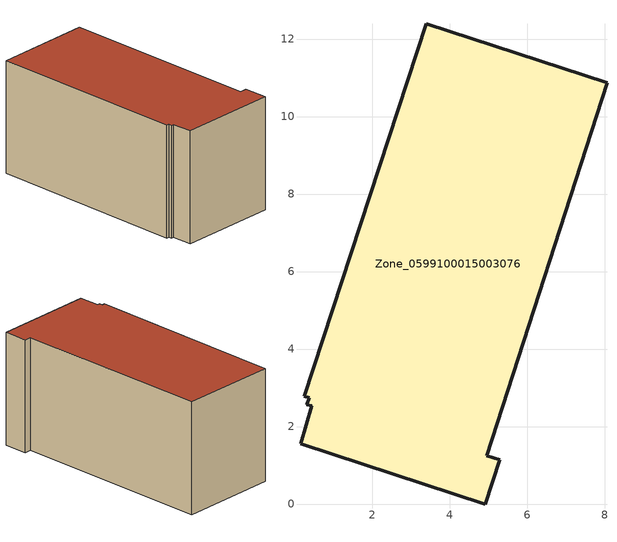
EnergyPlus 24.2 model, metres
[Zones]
Zone_0599100015003076
 floor ground (C_G): 3.39,12.39 8.06,10.87 4.95,1.25 5.29,1.14 4.92,0 0.15,1.55 0.44,2.53 0.31,2.56 0.37,2.74 0.24,2.78 z0.74
 wall outside (C_F): 8.06,10.87 3.39,12.39 0.24,2.78 0.37,2.74 0.31,2.56 0.44,2.53 0.15,1.55 4.92,0 5.29,1.14 4.95,1.25 8.06,10.87 z0.74:6.46
 roof outside (C_R): 0.31,2.56 0.44,2.53 0.15,1.55 4.92,0 5.29,1.14 4.95,1.25 8.06,10.87 3.39,12.39 0.24,2.78 0.37,2.74 z6.46
[BUILDING]
Pand.0599100015003076: North Axis=0; Terrain=City; Loads Convergence Tolerance Value=0.04; Temperature Convergence Tolerance Value=0.4; Solar Distribution=FullExterior; Maximum Number of Warmup Days=25; Minimum Number of Warmup Days=1
[Site:Location]
Rotterdam.The.Hague.AP_ZH_NLD Design_Conditions: Latitude=51.96; Longitude=4.45; Time Zone=1; Elevation=-4.5
[SITE:GROUNDTEMPERATURE:BUILDINGSURFACE]
18, 18, 18, 18, 18, 18, 18, 18, 18, 18, 18, 18
[MATERIAL] Thermal Absorptance=0.9; Solar Absorptance=0.7; Visible Absorptance=0.7
Name | Roughness | Thickness | Conductivity | Density | Specific Heat
G.TI.1965-1974 | MediumSmooth | 0.15 | 0.882353 | 540 | 1210
F.TI.1965-1974 | Rough | 0.3 | 0.697674 | 1920 | 840
R.TI.1965-1974 | MediumRough | 0.2 | 0.232558 | 1500 | 1000
[CONSTRUCTION]
C_G: G.TI.1965-1974
C_F: F.TI.1965-1974
C_R: R.TI.1965-1974
[ZONE]
Zone_0599100015003076: Type=1; Multiplier=1; Ceiling Height=Autocalculate; Volume=Autocalculate; Floor Area=autocalculate; Part of Total Floor Area=Yes
[ZONEINFILTRATION:DESIGNFLOWRATE]
Infil_Zone_0599100015003076: Zone or ZoneList or Space or SpaceList=Zone_0599100015003076; Schedule=AlwaysOn; Design Flow Rate Calculation Method=Flow/Area; Flow Rate per Floor Area=0.003; Constant Term Coefficient=1; Temperature Term Coefficient=0; Velocity Term Coefficient=0; Velocity Squared Term Coefficient=0
[HVACTEMPLATE:ZONE:IDEALLOADSAIRSYSTEM]
Zone_0599100015003076: Maximum Heating Supply Air Temperature=50; Minimum Cooling Supply Air Temperature=13; Maximum Heating Supply Air Humidity Ratio=0.0156; Minimum Cooling Supply Air Humidity Ratio=0.0077; Heating Limit=NoLimit; Cooling Limit=NoLimit; Dehumidification Control Type=ConstantSensibleHeatRatio; Cooling Sensible Heat Ratio=0.7; Dehumidification Setpoint=60; Humidification Control Type=None; Humidification Setpoint=30; Outdoor Air Method=None; Outdoor Air Flow Rate per Person=0.00944; Outdoor Air Flow Rate per Zone Floor Area=0; Outdoor Air Flow Rate per Zone=0; Demand Controlled Ventilation Type=None; Outdoor Air Economizer Type=NoEconomizer; Heat Recovery Type=None; Sensible Heat Recovery Effectiveness=0.7; Latent Heat Recovery Effectiveness=0.65
[ZONECONTROL:THERMOSTAT]
ThermostatControl_Zone_0599100015003076: Zone or ZoneList=Zone_0599100015003076; Control Type Schedule=DualSetpointControlType; Control 1=Thermostat_Zone_0599100015003076; Temperature Difference Between Cutout And Setpoint=0
[THERMOSTATSETPOINT:DUALSETPOINT]
Thermostat_Zone_0599100015003076: Heating Setpoint Temperature Schedule=HeatingSetpoint_Zone_0599100015003076; Cooling Setpoint Temperature Schedule=CoolingSetpoint_Zone_0599100015003076
[SCHEDULE:COMPACT]
HeatingSetpoint_Zone_0599100015003076: Through: 12/31, For: AllDays, Until: 24:00, 21
CoolingSetpoint_Zone_0599100015003076: Through: 12/31, For: AllDays, Until: 24:00, 24
DualSetpointControlType: Through: 12/31, For: AllDays, Until: 24:00, 4
AlwaysOn: Through: 12/31, For: AllDays, Until: 24:00, 1
